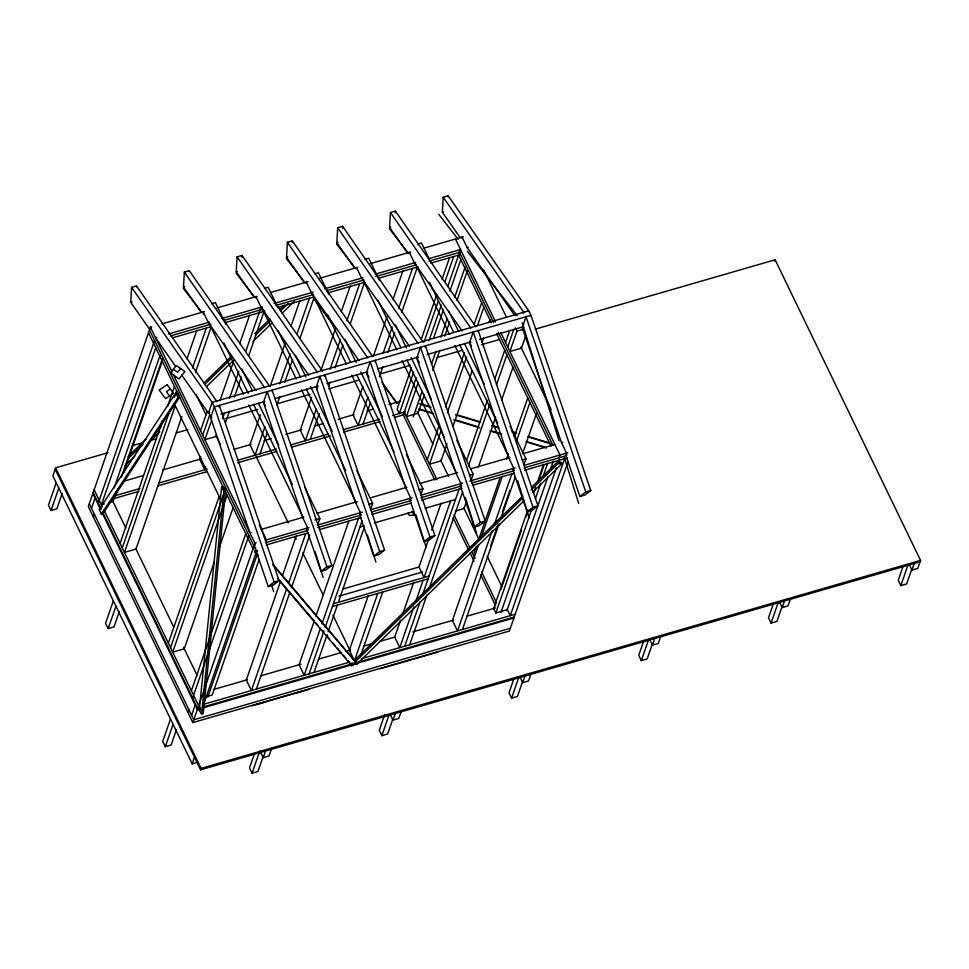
<?xml version="1.0" encoding="UTF-8"?>
<svg xmlns="http://www.w3.org/2000/svg" width="969" height="969" viewBox="0 0 969 969"><rect width="100%" height="100%" fill="white"/><g stroke="black" fill="none" stroke-linecap="round" stroke-linejoin="round"><path stroke-width="1.45" d="M150.934 329.024L149.698 329.387L130.718 302.328L131.578 287.357L136.52 285.928L216.923 401.578M136.472 286.86L136.52 285.928M201.273 312.442L183.48 287.066L184.34 272.107L189.282 270.678L269.685 386.328M189.234 271.611L189.282 270.678M254.035 297.18L236.242 271.817L237.102 256.846L242.044 255.416L322.447 371.066M241.935 257.294L242.044 255.416M304.327 282.645L286.533 257.282L287.381 242.311L292.335 240.881L372.738 356.531M292.226 242.747L292.335 240.881M354.618 268.098L336.824 242.734L337.672 227.763L342.626 226.334L423.029 341.984M342.517 228.212L342.626 226.334M407.38 252.848L389.586 227.485L390.434 212.514L395.388 211.085L475.791 326.735M395.279 212.95L395.388 211.085M460.142 237.587L442.348 212.223L443.196 197.252L448.15 195.823L528.783 310.807L530.964 315.3L590.727 490.544L584.828 495.074L579.886 496.503L565.811 455.26L566.574 453.08L561.487 442.579L522.267 327.57L526.01 316.73L585.785 491.973L579.886 496.503M448.09 196.768L448.15 195.823M199.251 710.422L221.622 487.044L223.282 486.559L225.607 490.181L203.236 713.572L201.588 714.044L199.251 710.422L200.898 709.95M222.979 489.563L223.282 486.559M201.588 714.044L223.96 490.653L221.622 487.044M107.971 452.705L55.645 467.833L52.871 475.852L192.189 763.826L198.027 762.143M56.214 482.768L48.45 505.2L51.018 510.518L56.868 508.822L62.198 493.403M51.018 510.518L58.782 488.085M151.685 326.844L150.449 327.207L88.336 506.593L192.819 722.571L509.391 631.049L568.088 461.535M91.486 508.301L95.035 498.018M93.412 517.095L94.381 514.297M98.269 503.081L154.568 340.507M155.767 347.81L101.418 504.776L104.301 503.941M114.112 488.049L160.055 355.381M116.413 491.453L112.949 501.445L108.625 502.693M121.355 477.184L162.368 358.748M115.723 495.51L118.194 488.376M123.632 472.678L162.174 361.376M120.095 543.403L162.598 420.679M167.54 406.411L174.456 386.425M186.944 358.942L196.828 330.393M202.981 312.636L203.211 311.945L208.299 322.447L256.01 390.495M122.276 547.897L170.205 409.475M174.408 397.351L176.624 390.931M175.244 405.708L124.456 552.403L135.987 549.06L181.857 416.609M192.516 368.014L206.349 328.055M113.349 600.877L105.585 623.297L108.153 628.615L114.003 626.919L119.344 611.512M195.484 372.29L211.303 326.626L172.385 337.878M108.153 628.615L115.929 606.182M200.522 430.696L207.209 411.389M209.692 412.806L208.456 413.169L212.211 402.329L131.578 287.357M202.703 435.19L209.74 414.865M251.104 532.332L249.869 532.684L210.636 417.663L214.391 406.835L212.211 402.329L528.783 310.807L528.553 311.485M211.557 420.389L204.871 439.696L216.414 436.353M200.668 456.411L199.675 459.27L204.762 469.771L205.743 466.913M219.939 400.766L233.287 362.236M239.706 343.68L249.59 315.143M255.55 297.919L255.973 296.696L261.061 307.197L308.772 375.233M218.861 406.762L219.333 405.405L279.096 580.637L273.197 585.179L268.256 586.608L254.193 545.365L255.428 545.002M222.519 418.729L224.529 412.685M229.471 398.416L238.858 371.309M245.775 351.323L261.061 307.197M225.523 422.678L229.471 411.256M234.413 396.987L241.329 377.014M248.742 355.611L264.065 311.364M168.352 643.137L219.151 496.443M170.532 647.643L224.881 490.665M227.061 495.171L172.7 652.137L184.243 648.806L214.391 561.754M264.743 387.757L184.34 272.107M263.398 402.414L267.153 391.573L326.916 566.817L321.018 571.347L306.955 530.104L307.706 527.923L302.631 517.434L263.398 402.414L264.634 402.05M260.346 414.768L249.966 444.735L255.053 455.224L264.937 426.687M270.23 386.219L285.056 343.414M290.979 326.287L299.881 300.608M305.841 283.384L306.265 282.149L311.34 292.65L359.063 360.698M271.865 390.822L272.095 390.144L331.858 565.387L325.959 569.917L321.018 571.347M219.333 547.485L233.166 507.526M279.75 383.881L290.131 353.915M297.047 333.93L309.402 298.258M259.995 453.795L267.408 432.392M276.795 405.284L279.762 396.721M284.704 382.452L292.614 359.62M300.015 338.217L314.356 296.829L277.909 307.367M170.483 718.974L162.719 741.394L165.299 746.711L171.138 745.016L176.479 729.609M165.299 746.711L173.063 724.291M191.39 690.764L245.751 533.786M187.744 712.082L188.713 709.272M192.601 698.068L248.888 535.482M191.62 715.279L195.181 704.996M192.819 722.571L254.944 543.185L173.451 374.749M317.505 372.496L237.102 256.846M204.084 702.9L256.955 550.21M207.814 697.123L257.209 554.474M311.618 397.363L300.257 430.188L305.332 440.689L316.209 409.293M321.018 370.255L335.347 328.879M341.27 311.752L350.172 286.061M356.132 268.837L356.556 267.614L361.631 278.115L409.354 346.151M316.16 387.152L319.915 376.323L379.678 551.555L373.78 556.097L359.717 514.854L360.468 512.674L355.393 502.172L316.16 387.152L317.396 386.801M259.171 559.428L212.235 694.991L206.458 696.663M259.256 524.907L266.487 539.842L265.518 542.652L307.706 530.455M324.385 376.251L324.857 374.894L384.62 550.126L378.722 554.668L373.78 556.097M192.189 763.826L194.478 757.201M330.041 369.334L340.422 339.368M346.841 320.824L359.693 283.723M310.286 439.26L319.176 413.569M328.564 386.461L330.054 382.174M334.995 367.905L342.893 345.073M350.306 323.67L364.635 282.294L328.503 292.735M920.065 561.79L200.583 769.81L201.067 768.405L55.645 467.833M280.429 581.545L246.332 680.008L251.407 690.509L286.497 589.188M282.403 575.828L296.235 535.881M288.471 583.483L305.768 533.531M367.784 357.961L287.381 242.311M256.361 689.068L289.961 592.035M291.439 587.759L309.729 534.961M366.452 372.617L370.194 361.788L429.97 537.02L424.071 541.55L409.996 500.307L410.759 498.139L405.672 487.637L366.452 372.617L367.687 372.253M362.903 386.389L353.019 414.938L358.094 425.427L367.978 396.89M373.283 356.422L387.115 316.475M393.051 299.348L402.934 270.811M408.942 253.454L409.318 252.364L414.393 262.853L462.116 330.901M317.602 525.065L319.867 518.524L304.75 487.286M374.676 361.703L375.148 360.347L434.911 535.591L429.013 540.121L424.071 541.55M383.3 352.655L392.191 326.965M398.622 308.421L412.455 268.461M363.048 423.998L370.461 402.595M379.351 376.917L382.816 366.924M387.757 352.655L394.674 332.67M401.59 312.696L417.397 267.032M254.375 753.846L249.517 767.86L252.085 773.177L257.936 771.481L263.277 756.062M252.085 773.177L259.365 752.15M271.344 749.352L269.043 755.977L263.205 757.661L265.494 751.048M314.404 620.511L299.094 664.746L304.169 675.248L320.473 628.154M315.894 616.236L348.997 520.619M418.075 343.426L337.672 227.763M321.962 623.879L358.53 518.282M411.474 367.626L397.145 409.015L399.325 413.521L413.654 372.132M421.358 339.089L436.68 294.855M442.106 279.157L449.519 257.754M416.743 358.082L420.485 347.241L480.261 522.485L474.362 527.015L460.287 485.772L461.05 483.592L455.963 473.09L416.743 358.082L417.978 357.718M309.123 673.818L323.937 631.013M325.136 627.573L362.14 520.704M424.022 342.166L438.351 300.778M444.783 282.233L453.674 256.543M461.753 238.059L462.08 237.102L467.155 247.604L514.878 315.64M424.967 347.168L425.439 345.812L485.203 521.056L479.304 525.586L474.362 527.015M314.065 672.389L327.171 634.55M328.14 631.74L337.357 605.116M338.326 602.318L364.368 527.112M370.364 509.815L372.629 503.274L356.858 470.668M416.125 377.837L403.298 414.889L434.742 479.885M428.976 340.737L441.331 305.065M447.751 286.509L460.566 249.505L428.758 258.711M418.305 382.331L406.447 416.585L417.99 413.242L424.41 394.698M433.615 338.096L443.499 309.559M449.931 291.003L460.796 259.619M413.206 416.973L422.109 391.294M431.484 364.199L435.929 351.359M440.871 337.091L447.29 318.547M454.703 297.144L465.084 267.19M432.804 370.437L439.732 350.463M444.674 336.195L449.616 321.914M457.017 300.511L467.397 270.545M368.305 595.547L349.385 650.211L354.46 660.713L377.753 593.44M470.837 328.164L390.434 212.514M427.305 459.706L439.163 425.452M445.583 406.907L464.369 352.68M474.253 324.143L481.666 302.74M360.868 655.068L382.707 592.011M469.505 342.82L473.247 331.992L533.023 507.223L527.124 511.753L513.049 470.522L513.812 468.342L508.725 457.84L469.505 342.82L470.74 342.469M441.343 429.957L429.485 464.199L441.028 460.869L446.951 443.741M447.266 412.83L466.537 357.186M477.414 325.79L483.834 307.234M420.655 495.268L422.92 488.727L406.483 454.776M477.959 331.228L478.202 330.562L537.965 505.794L532.066 510.324L527.124 511.753M452.886 426.614L472.157 370.97M482.041 342.432L483.519 338.145M488.957 322.447L489.939 319.6M400.548 620.281L394.722 637.093L399.797 647.595L413.872 606.957M402.971 613.268L413.654 582.442M428.819 538.643L418.983 567.022L424.071 577.524L450.597 500.912M431.762 530.14L441.101 503.177M415.822 601.349L423.102 580.322M505.552 342.505L509.779 330.296M466.646 460.239L487.407 400.306M494.82 378.891L504.704 350.354M507.732 346.999L513.836 329.375M404.751 646.166L420.061 601.931M422.532 594.796L459.1 489.2M468.33 466.162L489.587 404.8M496.503 384.826L506.872 354.86M515.314 327.788L516.949 331.168L509.912 351.505L521.443 348.162L525.743 335.746M523.369 313.581L523.841 312.236L443.196 197.252M384.608 714.928L379.267 730.347L381.834 735.653L387.685 733.969L393.014 718.55M409.693 644.736L426.99 594.796M428.964 589.079L462.564 492.046M381.834 735.653L389.114 714.637M470.934 480.733L473.199 474.192L456.774 440.229M523.187 330.284L522.448 327.013M466.537 501.348L464.066 508.483L455.406 510.99M478.395 467.106L495.692 417.154M501.615 400.04L512.989 367.215M530.491 316.657L530.964 315.3L214.391 406.835L274.154 582.066L268.256 586.608M401.081 711.84L398.792 718.465L392.954 720.149L395.243 713.535M473.381 554.946L476.348 546.383M478.323 540.678L500.065 477.887M506.484 459.342L508.471 453.625M514.394 436.51L527.742 397.98M478.625 544.784L452.426 620.414L457.513 630.916L492.107 531.024M481.096 537.65L502.342 476.288M516.574 441.004L529.91 402.474M494.081 525.319L511.862 473.938M490.556 546.116L497.969 524.713M502.414 511.874L509.827 490.471M522.679 453.359L536.511 413.412M462.455 629.487L499.023 523.89M500.997 518.173L515.326 476.796M510.191 426.336L525.961 458.931L523.696 465.471L567.81 452.729M527.754 510.033L493.657 608.496L495.825 612.989L507.368 609.658M533.677 492.906L535.651 487.201M537.625 481.496L543.561 464.369M500.864 589.721L521.625 529.789M526.07 516.949L527.548 512.662M537.928 482.695L543.863 465.58M495.825 612.989L531.896 508.822M535.36 498.841L540.799 483.143M542.773 477.426L547.715 463.158M500.973 612.36L547.897 476.845M550.368 469.711L553.335 461.147M559.004 457.792L559.973 454.994L500.828 332.742M506.908 610.652L556.303 467.991M558.265 462.673L559.27 459.427M564.624 458.688L510.275 615.654L507.102 609.101M513.861 678.809L509.004 692.835L511.584 698.14L517.422 696.457L522.763 681.037M511.584 698.14L518.863 677.125M530.83 674.327L528.541 680.953L522.691 682.636L524.992 676.011M774.643 261.206L775.127 259.801L535.3 329.145M643.61 641.296L638.753 655.31L641.321 660.628L647.171 658.944L652.512 643.525M641.321 660.628L648.6 639.613M660.579 636.815L658.278 643.44L652.44 645.124L654.729 638.498M773.347 603.784L768.502 617.798L771.07 623.115L776.92 621.432L782.249 606.013M771.07 623.115L778.349 602.1M790.316 599.302L788.027 605.928L782.189 607.611L784.478 600.986M903.096 566.271L898.239 580.286L900.819 585.603L906.657 583.919L911.999 568.5M900.819 585.603L908.098 564.576M775.127 259.801L920.55 560.385L917.776 568.403L911.926 570.099L914.227 563.473M99.347 509.319L175.946 392.808L177.593 392.336L179.568 397.205L102.956 513.715L101.309 514.2L99.347 509.319L100.994 508.846M101.309 514.2L177.908 397.69L179.568 397.205M180.597 368.559L177.678 372.229L173.366 369.25M354.242 660.604L522.739 495.91M531.387 487.455L557.308 462.116L561.184 462.201L561.911 463.703L532.744 492.216M352.086 662.711L352.813 664.213L522.388 498.466M531.024 490.011L558.035 463.618L561.911 463.703M352.813 664.213L356.689 664.298L524.108 500.658M128.174 456.447L146.573 438.594M203.975 382.949L231.046 356.701M254.871 333.602L270.036 318.898M279.787 309.45L284.111 305.247M128.889 457.949L142.976 444.299M155.973 431.702L161.387 426.445M204.701 384.451L231.773 358.203M255.598 335.092L270.763 320.4M280.501 310.952L288.084 303.6M125.171 465.399L134.921 455.951M150.086 441.258L159.824 431.799M206.397 386.655L233.468 360.407M252.957 341.5L272.459 322.604M282.197 313.157L294.116 301.601M170.338 389.005L166.365 391.682L169.623 396.006M258.408 555.455L254.508 550.876L255.235 552.378L257.633 551.082M277.655 578.711L351.747 665.727L356.556 663.135L272.967 564.309M130.718 302.328L131.954 301.965M183.48 287.066L184.716 286.715M236.242 271.817L237.478 271.453M286.533 257.282L287.769 256.918M336.824 242.734L338.06 242.383M389.586 227.485L390.822 227.121M442.348 212.223L443.584 211.872M211.666 303.624L215.372 302.546L225.886 324.288M264.428 288.362L268.134 287.296L277.994 307.67M314.719 273.827L318.426 272.749L328.939 294.491M364.998 259.28L368.717 258.214L379.23 279.944M417.76 244.031L421.479 242.953L431.338 263.338M161.993 323.864L204.447 311.594M216.935 307.985L257.209 296.332M270.436 292.517L308.021 281.652M319.588 278.297L357.791 267.262M370.182 263.677L410.662 251.964M423.683 248.209L463.315 236.751M203.078 313.956L203.696 313.774M156.772 337.345L155.537 337.709L175.486 366.161M168.521 333.954L209.534 322.096M222.022 318.486L262.296 306.834M274.07 303.43L313.096 292.141M324.663 288.798L362.866 277.752M375.269 274.166L415.749 262.466M467.155 247.604L468.39 247.24M170.435 335.916L210.939 324.203M223.936 320.448L262.974 309.159M275.983 305.405L313.581 294.528M326.577 290.773L364.174 279.896M375.742 276.553L416.222 264.852M429.219 261.097L461.014 251.904M225.874 322.411L264.9 311.122M379.097 278.115L418.123 266.826M431.132 263.059L460.045 254.702M220.993 414.175L264.561 401.578M274.724 398.634L318.292 386.037M327.001 383.518L367.663 371.769M377.825 368.826L418.487 357.064M427.196 354.545L470.764 341.96M479.473 339.441L523.042 326.844M210.636 417.663L211.872 417.312M522.267 327.57L523.805 327.122M516.949 331.168L523.539 329.254M132.68 445.558L142.855 442.615M150.122 440.52L155.936 438.836M176.285 432.949L187.913 429.594M225.704 418.656L257.681 409.415M276.577 403.952L310.007 394.286M328.903 388.823L359.426 379.993M379.775 374.119L410.299 365.289M436.462 357.731L462.625 350.16M481.52 344.698L498.962 339.659M123.196 481.387L143.533 475.5M162.404 470.05L201.613 458.712M233.565 449.471L250.995 444.432M264.065 440.653L271.32 438.557M285.843 434.354L301.819 429.739M314.889 425.96L323.598 423.441M338.12 419.238L354.097 414.623M367.166 410.844L372.968 409.16M388.944 404.545L400.56 401.19M113.761 496.08L139.899 488.521M158.771 483.071L207.233 469.057M237.187 460.396L276.395 449.059M290.918 444.856L328.673 433.942M343.196 429.739L379.509 419.25M392.578 415.471L405.648 411.692M112.792 498.89L138.93 491.331M157.802 485.869L207.172 471.588M237.671 462.77L276.88 451.433M291.403 447.242L330.611 435.905M343.68 432.126L379.981 421.624M394.504 417.433L404.667 414.49M223.96 490.653L225.607 490.181M261.412 529.353L303.866 517.071M316.621 513.388L357.295 501.627M370.376 497.836L406.919 487.274M419.771 483.555L457.55 472.63M470.631 468.851L509.96 457.477M522.933 453.734L554.898 444.492M561.487 442.579L562.723 442.227M314.913 519.953L319.867 518.524M368.91 504.34L372.629 503.274M419.202 489.805L422.92 488.727M469.493 475.27L473.199 474.192M522.255 460.009L525.961 458.931M254.944 543.185L256.179 542.822M266.487 539.842L308.941 527.572M317.335 525.137L362.382 512.116M371.091 509.597L411.995 497.775M420.498 495.316L462.625 483.131M469.892 481.036L515.048 467.979M306.955 530.104L308.19 529.752M359.717 514.854L360.952 514.491M409.996 500.307L411.244 499.956M460.287 485.772L461.523 485.421M513.049 470.522L514.285 470.159M565.811 455.26L567.047 454.909M317.82 527.524L361.437 514.914M371.575 511.983L410.808 500.646M420.97 497.703L461.656 485.941M471.794 483.01L513.958 470.813M524.072 467.894L566.223 455.709M255.901 547.945L253.006 548.793L148.511 332.815M266.075 545.014L308.239 532.817M319.806 529.474L361.001 517.567M372.084 514.357L411.292 503.02M421.43 500.089L462.116 488.328M472.278 485.384L514.394 473.211M524.556 470.268L567.107 457.974M359.911 527.124L364.259 525.864M374.409 522.933L413.521 511.62M425.112 508.277L455.551 499.471M274.154 582.066L279.096 580.637M326.916 566.817L331.858 565.387M379.678 551.555L384.62 550.126M429.97 537.02L434.911 535.591M480.261 522.485L485.203 521.056M533.023 507.223L537.965 505.794M585.785 491.973L590.727 490.544M342.796 589.055L419.589 566.853M338.98 596.141L422.581 571.964M333.384 603.748L429.013 576.095M332.415 606.546L428.044 578.893M213.895 689.383L247.301 679.729M260.37 675.95L301.032 664.189M318.45 659.15L341.694 652.428M346.042 651.168L350.403 649.908M363.472 646.129L372.181 643.622M379.448 641.514L395.425 636.899M412.842 631.861L453.504 620.099M466.573 616.32L495.619 607.926M204.459 704.075L349.676 662.093M361.292 658.738L515.217 614.225M200.583 707.721L197.676 708.557L102.387 511.596M203.49 706.885L351.602 664.056M357.416 662.372L514.248 617.035M200.256 708.654L197.349 709.502L102.06 512.54M203.163 707.818L513.921 617.968M510.372 628.239L193.788 719.773L89.305 503.795M256.288 704.56L264.549 702.174M295.472 693.235L303.745 690.836M380.223 668.719L437.855 652.064M251.916 705.82L309.547 689.165M201.067 768.405L920.55 560.385M414.829 515.011L409.39 515.508L407.997 513.086M421.079 403.916L429.764 406.556M455.83 414.478L480.454 421.963M492.046 425.488L497.836 427.244M512.322 431.653L516.671 432.973M528.25 436.486L549.98 443.087M419.395 403.843L430.975 407.368M455.6 414.853L480.224 422.327M491.816 425.851L499.059 428.056M512.092 432.017L516.429 433.337M528.02 436.862L551.191 443.899M419.165 408.93L432.198 412.891M455.382 419.928L477.099 426.53M491.586 430.939L501.724 434.015M526.349 441.501L543.73 446.782M418.935 409.293L433.422 413.69M453.698 419.856L479.764 427.777M489.902 430.866L501.494 434.378M526.119 441.864L546.395 448.029M272.713 564.661L356.556 663.135M279.847 580.649L312.999 619.579M315.918 623.006L317.868 625.296M321.769 629.874L323.719 632.163M326.65 635.603L329.569 639.043M332.488 642.471L335.419 645.911M337.369 648.2L340.289 651.628M343.22 655.068L346.139 658.496M348.089 660.797L351.747 665.727M255.235 552.378L258.154 555.806M438.86 214.428L458.216 239.44M467.421 251.346L517.131 315.591M389.405 228.732L407.828 252.546M336.643 243.982L355.066 267.807M286.352 258.529L304.775 282.342M236.061 273.064L254.496 296.889M183.298 288.326L201.734 312.139M381.895 382.271L397.036 403.08M383.518 384.996L396.866 403.358M314.707 299.13L331.628 322.386M313.653 298.173L334.135 326.323M388.46 400.996L391.125 404.667M181.566 374.821L208.456 413.169M412.067 511.438L414.151 515.072M909.297 564.661L911.926 570.099M779.548 602.173L782.189 607.611M483.458 269.636L506.46 317.178M520.91 347.059L551.143 409.548M649.811 639.697L652.44 645.124M455.478 239.016L495.571 321.865M459.112 251.322L493.657 322.725M498.248 332.197L553.093 445.57M458.628 255.113L491.38 322.822M496.612 333.651L550.986 446.031M557.308 462.116L558.035 463.618M469.444 342.118L471.418 346.187M448.732 310.952L458.591 331.325M464.502 343.547L484.221 384.293M429.376 282.173L453.698 332.428M459.609 344.649L497.727 423.441M415.338 263.774L449.568 334.535M454.836 345.424L509.476 458.373M416.682 357.367L419.311 362.806M395.316 324.845L406.483 347.932M411.086 357.44L431.459 399.555M377.934 300.148L400.936 347.689M406.847 359.911L444.311 437.334M362.576 279.036L396.805 349.797M402.074 360.686L456.06 472.266M417.118 411.462L432.84 443.947M440.701 460.202L448.562 476.445M463.63 507.586L479.352 540.084M487.213 556.339L501.627 586.124M404.267 412.079L437.019 479.788M454.049 514.987L469.771 547.485M471.746 551.555L475.016 558.326M481.569 571.855L496.637 603.009M453.08 517.797L468.802 550.295M470.11 552.996L474.047 561.124M480.6 574.665L495.668 605.807M520.062 677.21L522.691 682.636M366.403 371.914L369.032 377.353M345.025 339.38L356.192 362.479M360.795 371.987L382.476 416.815M327.643 314.683L350.645 362.224M356.556 374.446L394.02 451.881M312.284 293.571L346.514 364.332M351.783 375.221L405.769 486.801M316.112 386.449L317.42 389.175M295.388 355.284L305.901 377.014M310.504 386.522L332.197 431.35M278.006 330.586L300.354 376.771M306.265 388.993L345.703 470.498M261.993 308.118L296.223 378.879M301.492 389.756L356.144 502.705M263.35 401.711L265.312 405.781M241.971 369.177L252.485 390.919M258.396 403.14L278.769 445.243M223.936 343.123L248.246 393.378M253.503 404.243L292.275 484.391M209.231 323.367L243.461 394.129M248.73 405.018L302.716 516.598M390.313 714.722L392.954 720.149M256.07 456.326L288.277 522.885M294.842 536.475L296.163 539.188M302.728 552.766L323.101 594.881M332.961 615.254L350.051 650.574M354.654 660.083L356.689 664.298M221.828 412.649L223.464 416.028M208.65 412.612L210.83 417.106M196.162 394.504L206.022 414.877M215.881 435.251L220.484 444.759M150.449 327.207L172.143 372.035M149.48 330.005L253.975 545.983M174.154 403.455L221.32 500.949M259.922 750.878L263.205 757.661M112.089 499.653L125.849 528.081M135.672 548.393L173.669 626.931M183.492 647.244L197.252 675.672M94.15 489.781L102.508 507.053M103.816 509.755L198.645 705.759M93.181 492.579L101.067 508.882M92.867 493.524L100.304 508.907M55.16 469.238L200.583 769.81M175.946 392.808L177.908 397.69M522.194 322.98L559.089 440.81M564.019 456.556L578.699 503.468M517.664 480.818L529.244 517.773M465.35 497.485L476.482 533.035M415.955 514.878L426.19 547.57M367.445 535.094L375.899 562.105M315.131 551.773L323.137 577.367M271.453 584.561L273.67 591.671M176.285 365.579L170.447 372.92L179.083 378.879L184.922 371.539L176.285 365.579M167.08 384.693L159.134 390.059L165.651 398.683L173.596 393.317L167.08 384.693"/></g></svg>
